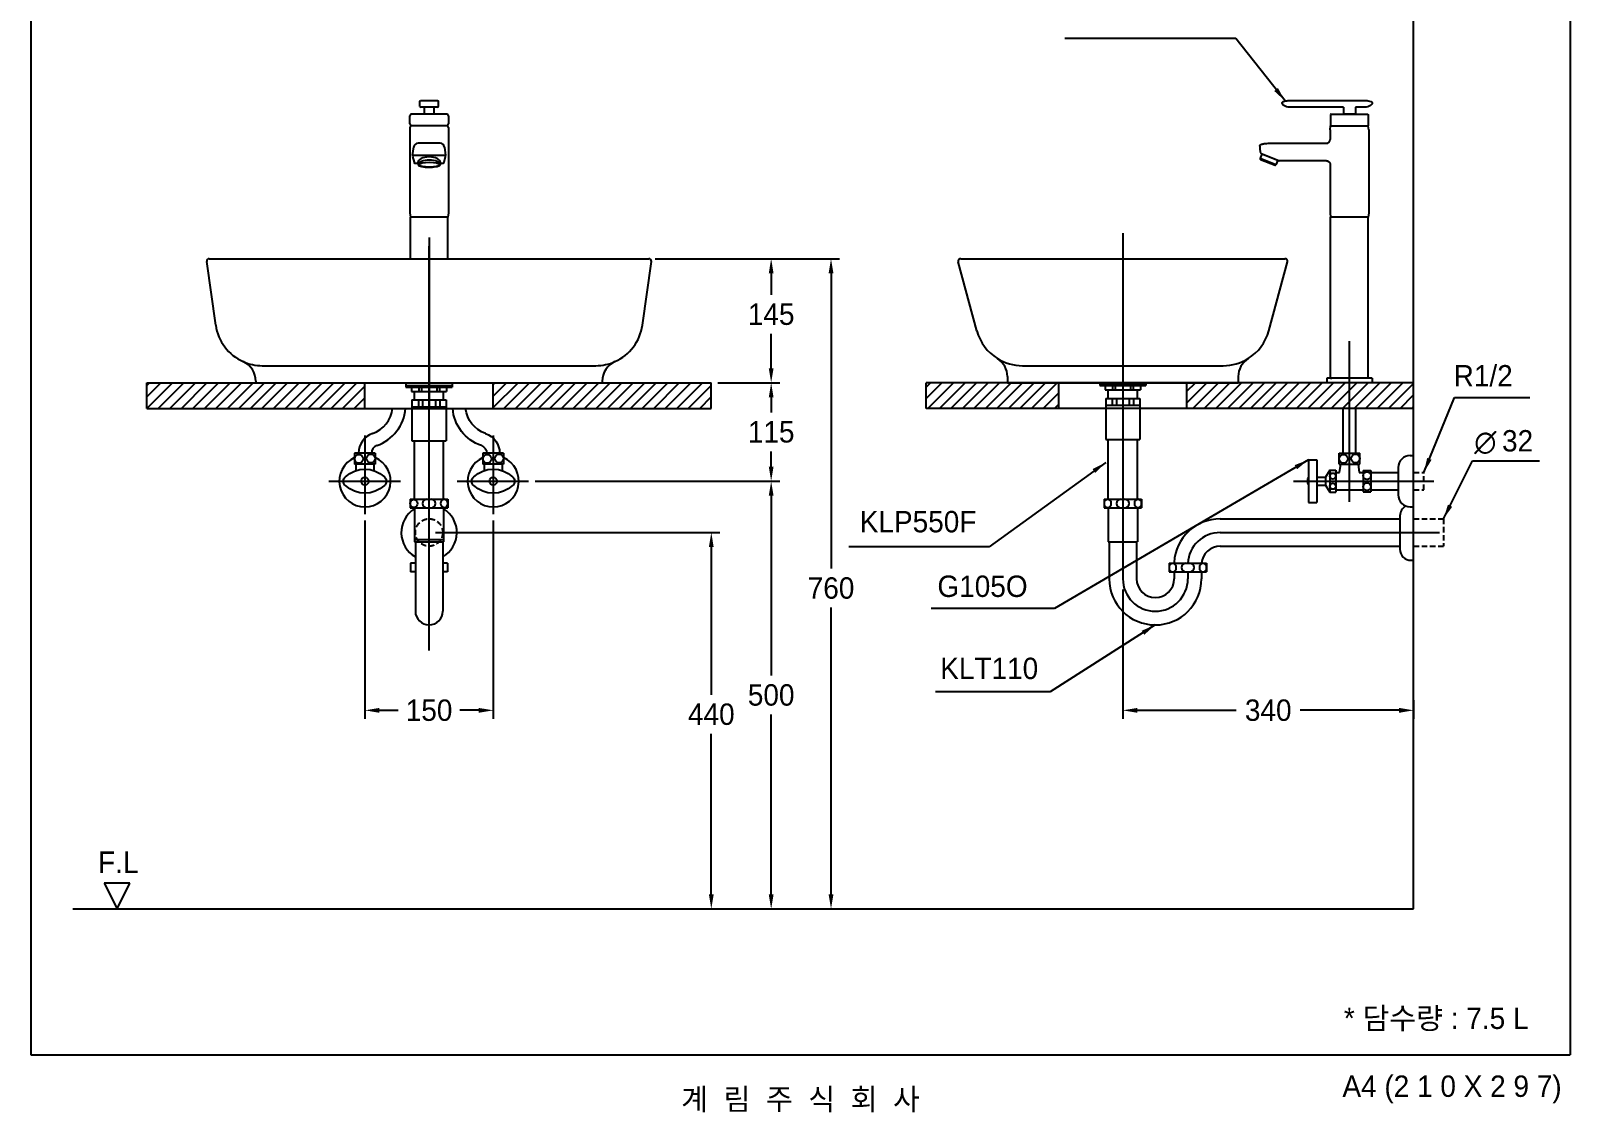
# Model space of a CAD drawing. Header units: millimetres. Extents: x 0 to 3800, y -67 to 2530.
# Drawn here: x 0 to 1800, y -67 to 1197 of the extents above; entities that cross this region are included whole.
import ezdxf
from ezdxf.enums import TextEntityAlignment as Align
from ezdxf.lldxf.tags import DXFTag

# ---------------------------------------------------------------- set-up
doc = ezdxf.new("R2010")
doc.units = ezdxf.units.MM
doc.linetypes.add('DASHED2', pattern=[9.525, 6.35, -3.175])
for name, color, linetype in [('TEXT', 7, 'Continuous'), ('내부선 및 부속', 4, 'Continuous'), ('도각라인', 255, 'Continuous'), ('외형선', 3, 'Continuous'), ('점선', 6, 'DASHED2'), ('중심선', 1, 'DASHED'), ('치수선', 7, 'Continuous')]:
    doc.layers.add(name, color=color, linetype=linetype)
doc.styles.add('140911', font='HBATANG.TTF')
doc.styles.add('____', font='')
doc.styles.add('타이틀', font='H2GTRM.TTF', dxfattribs={"height": 25})
doc.styles.get('____').set_extended_font_data('굴림')
tags = doc.linetypes.add('DASHDOT', pattern=[70, 31, -13, 13, -13]).pattern_tags.tags
tags[10:11] = [DXFTag(74, 4), DXFTag(75, 0), DXFTag(340, '0'), DXFTag(46, 0.0), DXFTag(50, 0.0), DXFTag(44, 0.0), DXFTag(45, 0.0)]
tags[8:9] = [DXFTag(74, 4), DXFTag(75, 0), DXFTag(340, '0'), DXFTag(46, 0.0), DXFTag(50, 0.0), DXFTag(44, 0.0), DXFTag(45, 0.0)]
tags[6:7] = [DXFTag(74, 4), DXFTag(75, 0), DXFTag(340, '0'), DXFTag(46, 0.0), DXFTag(50, 0.0), DXFTag(44, 0.0), DXFTag(45, 0.0)]
tags[4:5] = [DXFTag(74, 4), DXFTag(75, 0), DXFTag(340, '0'), DXFTag(46, 0.0), DXFTag(50, 0.0), DXFTag(44, 0.0), DXFTag(45, 0.0)]
tags = doc.linetypes.add('DASHED', pattern=[25.72, 12.86, -12.86]).pattern_tags.tags
tags[6:7] = [DXFTag(74, 4), DXFTag(75, 0), DXFTag(340, '0'), DXFTag(46, 0.0), DXFTag(50, 0.0), DXFTag(44, 0.0), DXFTag(45, 0.0)]
tags[4:5] = [DXFTag(74, 4), DXFTag(75, 0), DXFTag(340, '0'), DXFTag(46, 0.0), DXFTag(50, 0.0), DXFTag(44, 0.0), DXFTag(45, 0.0)]
doc.dimstyles.new('MSADIM', dxfattribs={"dimtxt": 33, "dimasz": 17, "dimexe": 10, "dimexo": 7.5, "dimgap": 10, "dimtad": 0, "dimtih": 1, "dimtoh": 1, "dimdec": 0, "dimzin": 1, "dimdsep": 46, "dimtxsty": '____', "dimcen": 11.25, "dimadec": 0, "dimazin": 0, "dimtfac": 1, "dimtdec": 0, "dimtix": 1, "dimtmove": 0, "dimatfit": 3, "dimfxl": 1, "dimtolj": 1, "dimtzin": 1, "dimarcsym": 0})
pattern_1 = [(45, (-1227.341, 6545.407), (-6.735192, 6.735192), [])]
pattern_2 = [(45, (-1270.488, 6545.407), (-6.735192, 6.735192), [])]

# ---------------------------------------------------------------- blocks, each defined once
blk = doc.blocks.new('*D51')
at = {"layer": '치수선', "color": 0, "linetype": 'Continuous', "lineweight": -2, "transparency": 16777216}
for p, q in [((730.2, 930.6), (875.7, 930.6)), ((865.7, 913.6), (865.7, 888.5)), ((865.7, 802.6), (865.7, 842.8)), ((803.2, 785.6), (875.7, 785.6))]:
    blk.add_line(p, q, dxfattribs=at)
at = {"layer": '치수선', "color": 0, "linetype": 'Continuous', "transparency": 16777216}
for points in [[(862.9, 913.6), (868.5, 913.6), (865.7, 930.6)], [(862.9, 802.6), (868.5, 802.6), (865.7, 785.6)]]:
    blk.add_solid(points, dxfattribs=at)
at = {"layer": '치수선', "color": 0, "linetype": 'Continuous', "transparency": 16777216, "insert": (865.7, 865.6), "char_height": 25, "attachment_point": 5, "style": '____'}
blk.add_mtext('\\A1;145', dxfattribs=at)
blk = doc.blocks.new('*D52')
at = {"layer": '치수선', "color": 0, "linetype": 'Continuous', "lineweight": -2, "transparency": 16777216}
for p, q in [((803.2, 785.6), (875.7, 785.6)), ((865.7, 768.6), (865.7, 751)), ((865.7, 687.6), (865.7, 705.3)), ((589.6, 670.6), (875.7, 670.6))]:
    blk.add_line(p, q, dxfattribs=at)
at = {"layer": '치수선', "color": 0, "linetype": 'Continuous', "transparency": 16777216}
for points in [[(862.9, 768.6), (868.5, 768.6), (865.7, 785.6)], [(862.9, 687.6), (868.5, 687.6), (865.7, 670.6)]]:
    blk.add_solid(points, dxfattribs=at)
at = {"layer": '치수선', "color": 0, "linetype": 'Continuous', "transparency": 16777216, "insert": (865.7, 728.1), "char_height": 25, "attachment_point": 5, "style": '____'}
blk.add_mtext('\\A1;115', dxfattribs=at)
blk = doc.blocks.new('*D53')
at = {"layer": '치수선', "color": 0, "linetype": 'Continuous', "lineweight": -2, "transparency": 16777216}
for p, q in [((589.6, 670.6), (875.7, 670.6)), ((865.7, 653.6), (865.7, 443.4)), ((865.7, 187.6), (865.7, 397.8)), ((803.2, 170.6), (875.7, 170.6))]:
    blk.add_line(p, q, dxfattribs=at)
at = {"layer": '치수선', "color": 0, "linetype": 'Continuous', "transparency": 16777216}
for points in [[(862.9, 653.6), (868.5, 653.6), (865.7, 670.6)], [(862.9, 187.6), (868.5, 187.6), (865.7, 170.6)]]:
    blk.add_solid(points, dxfattribs=at)
at = {"layer": '치수선', "color": 0, "linetype": 'Continuous', "transparency": 16777216, "insert": (865.7, 420.6), "char_height": 25, "attachment_point": 5, "style": '____'}
blk.add_mtext('\\A1;500', dxfattribs=at)
blk = doc.blocks.new('*D54')
at = {"layer": '치수선', "color": 0, "linetype": 'Continuous', "lineweight": -2, "transparency": 16777216}
for p, q in [((730.2, 930.6), (945.7, 930.6)), ((935.7, 913.6), (935.7, 568.4)), ((935.7, 187.6), (935.7, 522.8)), ((873.2, 170.6), (945.7, 170.6))]:
    blk.add_line(p, q, dxfattribs=at)
at = {"layer": '치수선', "color": 0, "linetype": 'Continuous', "transparency": 16777216}
for points in [[(932.9, 913.6), (938.5, 913.6), (935.7, 930.6)], [(932.9, 187.6), (938.5, 187.6), (935.7, 170.6)]]:
    blk.add_solid(points, dxfattribs=at)
at = {"layer": '치수선', "color": 0, "linetype": 'Continuous', "transparency": 16777216, "insert": (935.7, 545.6), "char_height": 25, "attachment_point": 5, "style": '____'}
blk.add_mtext('\\A1;760', dxfattribs=at)
blk = doc.blocks.new('*D55')
at = {"layer": '치수선', "color": 0, "linetype": 'Continuous', "lineweight": -2, "transparency": 16777216}
for p, q in [((473.2, 610.6), (805.7, 610.6)), ((795.7, 593.6), (795.7, 420.9)), ((795.7, 187.6), (795.7, 375.3)), ((645.4, 170.6), (805.7, 170.6))]:
    blk.add_line(p, q, dxfattribs=at)
at = {"layer": '치수선', "color": 0, "linetype": 'Continuous', "transparency": 16777216}
for points in [[(792.9, 593.6), (798.5, 593.6), (795.7, 610.6)], [(792.9, 187.6), (798.5, 187.6), (795.7, 170.6)]]:
    blk.add_solid(points, dxfattribs=at)
at = {"layer": '치수선', "color": 0, "linetype": 'Continuous', "transparency": 16777216, "insert": (795.7, 398.1), "char_height": 25, "attachment_point": 5, "style": '____'}
blk.add_mtext('\\A1;440', dxfattribs=at)
blk = doc.blocks.new('*D56')
at = {"layer": '치수선', "color": 0, "linetype": 'Continuous', "lineweight": -2, "transparency": 16777216}
for p, q in [((390.7, 624.6), (390.7, 392.8)), ((540.7, 624.6), (540.7, 392.8)), ((407.7, 402.8), (429.7, 402.8)), ((523.7, 402.8), (501.6, 402.8))]:
    blk.add_line(p, q, dxfattribs=at)
at = {"layer": '치수선', "color": 0, "linetype": 'Continuous', "transparency": 16777216}
for points in [[(407.7, 405.6), (407.7, 399.9), (390.7, 402.8)], [(523.7, 405.6), (523.7, 399.9), (540.7, 402.8)]]:
    blk.add_solid(points, dxfattribs=at)
at = {"layer": '치수선', "color": 0, "linetype": 'Continuous', "transparency": 16777216, "insert": (465.7, 402.8), "char_height": 25, "attachment_point": 5, "style": '____'}
blk.add_mtext('\\A1;150', dxfattribs=at)
blk = doc.blocks.new('*D57')
at = {"layer": '치수선', "color": 0, "linetype": 'Continuous', "lineweight": -2, "transparency": 16777216}
for p, q in [((1276.9, 544.1), (1276.9, 392.8)), ((1616.9, 414.5), (1616.9, 392.8)), ((1293.9, 402.8), (1409.6, 402.8)), ((1599.9, 402.8), (1484.2, 402.8))]:
    blk.add_line(p, q, dxfattribs=at)
at = {"layer": '치수선', "color": 0, "linetype": 'Continuous', "transparency": 16777216}
for points in [[(1293.9, 405.6), (1293.9, 399.9), (1276.9, 402.8)], [(1599.9, 405.6), (1599.9, 399.9), (1616.9, 402.8)]]:
    blk.add_solid(points, dxfattribs=at)
at = {"layer": '치수선', "color": 0, "linetype": 'Continuous', "transparency": 16777216, "insert": (1446.9, 402.8), "char_height": 25, "attachment_point": 5, "style": '____'}
blk.add_mtext('\\A1;340', dxfattribs=at)

msp = doc.modelspace()

# ---------------------------------------------------------------- hatches: boundary and pattern name
at = {"layer": '점선'}
h = msp.add_hatch(dxfattribs=at)
h.set_pattern_fill('ANSI31', color=256, scale=3)
h.set_pattern_definition(pattern_1)
h.paths.add_polyline_path([(390.7, 785.6), (135.7, 785.6), (135.7, 755.6), (390.7, 755.6)])
h = msp.add_hatch(dxfattribs=at)
h.set_pattern_fill('ANSI31', color=256, scale=3)
h.set_pattern_definition(pattern_1)
h.paths.add_polyline_path([(795.7, 785.6), (540.7, 785.6), (540.7, 755.6), (795.7, 755.6)])
h = msp.add_hatch(dxfattribs=at)
h.set_pattern_fill('ANSI31', color=256, scale=3)
h.set_pattern_definition(pattern_2)
h.paths.add_polyline_path([(1201.9, 785.6), (1046.9, 785.6), (1046.9, 755.6), (1201.9, 755.6)])
h = msp.add_hatch(dxfattribs=at)
h.set_pattern_fill('ANSI31', color=256, scale=3)
h.set_pattern_definition(pattern_2)
h.paths.add_polyline_path([(1616.9, 785.6), (1351.9, 785.6), (1351.9, 755.6), (1616.9, 755.6)])

# ---------------------------------------------------------------- linework, layer by layer
at = {"layer": '내부선 및 부속', "linetype": 'Continuous'}
for p, q in [((486.3, 1099.6), (445.3, 1099.6)), ((455, 1108.7), (455, 1114.4)), ((455.8, 1115.5), (475.5, 1115.5)), ((475.5, 1107.7), (456, 1107.7)), ((459.9, 1107.7), (459.9, 1099.7)), ((471.5, 1099.7), (459.9, 1099.7)), ((471.5, 1099.7), (471.5, 1107.7)), ((476.5, 1114.4), (476.5, 1108.7)), ((1534.8, 1107.7), (1471.7, 1107.7)), ((1520.4, 1099.6), (1519.9, 1099.1)), ((1519.9, 1099.1), (1519.9, 1086.1)), ((1520.4, 1099.6), (1563.4, 1099.6)), ((1534.8, 1107.7), (1534.8, 1099.7)), ((1549, 1099.7), (1534.8, 1099.7)), ((1537.9, 1099.7), (1535.3, 1099.7)), ((1540.1, 1099.7), (1543.7, 1099.7)), ((1546.9, 1099.7), (1545.9, 1099.7)), ((1559.9, 1107.7), (1549, 1107.7)), ((1549, 1107.7), (1549, 1099.7)), ((1556.9, 1099.6), (1557.4, 1099.6)), ((1563.4, 1099.6), (1563.9, 1099.1)), ((1563.9, 1099.1), (1563.9, 1086.1)), ((443.3, 1088.1), (443.3, 1097.6)), ((443.3, 1084.1), (443.3, 984.1)), ((486.3, 1086.1), (445.3, 1086.1)), ((488.3, 1097.6), (488.3, 1088.1)), ((488.3, 1084.1), (488.3, 984.1)), ((1519.4, 1081.1), (1519.9, 1086.1)), ((1519.4, 1081.1), (1519.4, 1070)), ((1519.9, 1086.1), (1563.9, 1086.1)), ((1564.4, 1081.1), (1563.9, 1086.1)), ((1564.4, 1081.1), (1564.4, 984.1)), ((478.7, 1065.5), (452.8, 1065.5)), ((1487.8, 1065.5), (1514.9, 1065.5)), ((446.5, 1051.4), (447.9, 1061.2)), ((484.8, 1051.4), (446.5, 1051.4)), ((446.5, 1050.2), (448.1, 1043.3)), ((484.2, 1051.4), (447.7, 1051.4)), ((483.4, 1043.3), (485, 1050.2)), ((483.6, 1061.1), (484.8, 1051.4)), ((1439.6, 1053.2), (1437.4, 1047.7)), ((1455.9, 1040.2), (1437.4, 1047.7)), ((1437.8, 1046.7), (1454.9, 1039.8)), ((1438.5, 1053.6), (1459.2, 1045.3)), ((1439.6, 1053.2), (1458.1, 1045.7)), ((1458.1, 1045.7), (1455.9, 1040.2)), ((1461, 1045), (1461, 1045)), ((1461, 1045), (1461, 1045)), ((1514.9, 1045), (1461, 1045)), ((1514.9, 1045), (1514.9, 1045)), ((449.2, 1042.3), (452.7, 1042.3)), ((479, 1042.3), (482.2, 1042.3)), ((1519.4, 1040.5), (1519.4, 984.1)), ((443.3, 984.1), (443.8, 979.1)), ((487.8, 979.1), (443.8, 979.1)), ((443.8, 930.6), (443.8, 979.1)), ((488.3, 984.1), (487.8, 979.1)), ((487.8, 930.6), (487.8, 979.1)), ((1519.4, 984.1), (1519.9, 979.1)), ((1563.9, 979.1), (1519.9, 979.1)), ((1519.9, 791.1), (1519.9, 979.1)), ((1564.4, 984.1), (1563.9, 979.1)), ((1563.9, 791.1), (1563.9, 979.1)), ((270.7, 805.6), (660.7, 805.6)), ((1159.4, 805.6), (1394.4, 805.6)), ((438.7, 785.6), (438.7, 780.6)), ((438.7, 782.6), (492.7, 782.6)), ((438.7, 780.6), (492.7, 780.6)), ((445.2, 780.6), (445.2, 775.6)), ((445.2, 775.6), (486.2, 775.6)), ((448.7, 765.6), (448.7, 775.6)), ((453.7, 780.6), (453.7, 775.6)), ((456.7, 780.6), (456.7, 775.6)), ((474.7, 780.6), (474.7, 775.6)), ((477.7, 780.6), (477.7, 775.6)), ((482.7, 765.6), (482.7, 775.6)), ((486.2, 780.6), (486.2, 775.6)), ((492.7, 785.6), (492.7, 780.6)), ((1249.9, 785.6), (1249.9, 782.3)), ((1249.9, 784.3), (1303.9, 784.3)), ((1249.9, 782.3), (1303.9, 782.3)), ((1256.4, 782.3), (1256.4, 777.3)), ((1256.4, 777.3), (1297.4, 777.3)), ((1259.9, 767.3), (1259.9, 777.3)), ((1264.9, 782.3), (1264.9, 777.3)), ((1267.9, 782.3), (1267.9, 777.3)), ((1285.9, 782.3), (1285.9, 777.3)), ((1288.9, 782.3), (1288.9, 777.3)), ((1293.9, 767.3), (1293.9, 777.3)), ((1297.4, 782.3), (1297.4, 777.3)), ((1303.9, 785.6), (1303.9, 782.3)), ((1515.4, 791.1), (1515.4, 785.6)), ((1568.4, 791.1), (1515.4, 791.1)), ((1519.9, 791.1), (1521.4, 791.1)), ((1562.4, 791.1), (1562.4, 791.1)), ((1563.9, 791.1), (1562.4, 791.1)), ((1568.4, 791.1), (1568.4, 785.6)), ((445.7, 765.6), (445.7, 717.6)), ((445.7, 765.6), (485.7, 765.6)), ((445.7, 757.6), (485.7, 757.6)), ((448.7, 757.6), (482.7, 757.6)), ((453.2, 765.6), (453.2, 757.6)), ((458.2, 765.6), (458.2, 757.6)), ((473.2, 765.6), (473.2, 757.6)), ((478.2, 765.6), (478.2, 757.6)), ((485.7, 765.6), (485.7, 720.9)), ((1256.9, 767.3), (1256.9, 719.3)), ((1256.9, 767.3), (1296.9, 767.3)), ((1256.9, 759.3), (1296.9, 759.3)), ((1259.9, 759.3), (1293.9, 759.3)), ((1264.4, 767.3), (1264.4, 759.3)), ((1269.4, 767.3), (1269.4, 759.3)), ((1284.4, 767.3), (1284.4, 759.3)), ((1289.4, 767.3), (1289.4, 759.3)), ((1296.9, 767.3), (1296.9, 719.3)), ((1534.4, 703.4), (1534.4, 755.6)), ((1549.4, 703.4), (1549.4, 755.6)), ((485.7, 720.9), (485.7, 717.6)), ((378.7, 703.4), (378.7, 690.4)), ((402.7, 703.4), (378.7, 703.4)), ((402.7, 703.4), (402.7, 690.4)), ((445.7, 717.6), (485.7, 717.6)), ((448.7, 649.6), (448.7, 717.6)), ((482.7, 649.6), (482.7, 717.6)), ((528.7, 703.4), (528.7, 690.4)), ((552.7, 703.4), (528.7, 703.4)), ((552.7, 703.4), (552.7, 690.4)), ((1256.9, 719.3), (1296.9, 719.3)), ((1259.9, 649.6), (1259.9, 719.3)), ((1293.9, 649.6), (1293.9, 719.3)), ((1529.9, 703.4), (1553.9, 703.4)), ((1529.9, 690.4), (1529.9, 703.4)), ((1553.9, 690.4), (1553.9, 703.4)), ((402.7, 690.4), (378.7, 690.4)), ((380.2, 690.4), (380.2, 682.9)), ((401.2, 690.4), (401.2, 682.9)), ((552.7, 690.4), (528.7, 690.4)), ((530.2, 690.4), (530.2, 682.9)), ((551.2, 690.4), (551.2, 682.9)), ((1493.9, 695.6), (1493.9, 645.6)), ((1493.9, 695.6), (1503.9, 695.6)), ((1503.9, 695.6), (1503.9, 645.6)), ((1529.9, 690.4), (1553.9, 690.4)), ((1530.4, 680.9), (1531.9, 690.4)), ((1551.9, 690.4), (1553.4, 680.9)), ((1598.9, 686.6), (1598.9, 654.6)), ((1612.9, 700.6), (1616.9, 700.6)), ((1503.9, 675.4), (1513.9, 675.4)), ((1518.9, 683.6), (1513.9, 675.4)), ((1513.9, 675.4), (1513.9, 665.9)), ((1518.9, 683.6), (1518.9, 657.6)), ((1518.9, 683.6), (1525.9, 683.6)), ((1525.9, 683.6), (1525.9, 657.6)), ((1525.9, 680.9), (1530.4, 680.9)), ((1553.4, 680.9), (1557.9, 680.9)), ((1557.9, 683.1), (1557.9, 658.1)), ((1557.9, 683.1), (1566.9, 683.1)), ((1566.9, 683.1), (1566.9, 658.1)), ((1566.9, 680.9), (1598.9, 680.9)), ((443.7, 649.6), (487.7, 649.6)), ((443.7, 649.6), (443.7, 639.6)), ((487.7, 649.6), (487.7, 639.6)), ((1254.9, 649.6), (1298.9, 649.6)), ((1254.9, 649.6), (1254.9, 639.6)), ((1298.9, 649.6), (1298.9, 639.6)), ((1503.9, 665.9), (1513.9, 665.9)), ((1513.9, 665.9), (1518.9, 657.6)), ((1518.9, 657.6), (1525.9, 657.6)), ((1525.9, 660.4), (1557.9, 660.4)), ((1557.9, 658.1), (1566.9, 658.1)), ((1566.9, 660.4), (1598.9, 660.4)), ((443.7, 639.6), (487.7, 639.6)), ((448.7, 639.6), (448.7, 599.6)), ((482.7, 639.6), (482.7, 599.6)), ((1254.9, 639.6), (1298.9, 639.6)), ((1259.9, 639.6), (1259.9, 599.6)), ((1293.9, 639.6), (1293.9, 599.6)), ((1493.9, 645.6), (1503.9, 645.6)), ((1600.9, 630.1), (1600.9, 594.6)), ((1612.9, 640.6), (1616.9, 640.6)), ((1390.8, 626.6), (1600.9, 626.6)), ((448.7, 602.6), (482.7, 602.6)), ((448.7, 599.6), (482.7, 599.6)), ((449.7, 599.6), (449.7, 518.6)), ((481.7, 599.6), (481.7, 518.6)), ((1259.9, 599.6), (1293.9, 599.6)), ((1260.9, 599.6), (1260.9, 556.6)), ((1292.9, 599.6), (1292.9, 556.6)), ((1390.8, 594.6), (1600.9, 594.6)), ((1600.9, 594.6), (1600.9, 591.1)), ((1613.9, 578.1), (1616.9, 578.1)), ((443.9, 574.6), (443.9, 564.6)), ((449.7, 574.6), (443.9, 574.6)), ((449.7, 564.6), (443.9, 564.6)), ((487.4, 574.6), (481.7, 574.6)), ((487.4, 564.6), (481.7, 564.6)), ((487.4, 574.6), (487.4, 564.6)), ((1330.9, 574.6), (1374.9, 574.6)), ((1330.9, 574.6), (1330.9, 564.6)), ((1330.9, 564.6), (1374.9, 564.6)), ((1336.9, 574.6), (1336.9, 575.7)), ((1336.9, 564.6), (1336.9, 556.6)), ((1368.9, 564.6), (1368.9, 556.6)), ((1374.9, 574.6), (1374.9, 564.6))]:
    msp.add_line(p, q, dxfattribs=at)
at = {"layer": '내부선 및 부속', "linetype": 'Continuous', "flags": 128}
for points in [[(526.9, 712.2, -0.300072), (493.3, 755.6)], [(531.7, 726.4, -0.291161), (508.4, 755.6)], [(531.7, 726.4, -0.321708), (548.2, 703.4)], [(526.9, 712.2, -0.323088), (533.2, 703.4)], [(367.9, 675.8, -0.388889), (413.4, 675.8)], [(517.9, 675.8, -0.388889), (563.4, 675.8)], [(367.9, 665.4, -0.44), (367.9, 675.8)], [(413.4, 675.8, -0.44), (413.4, 665.4)], [(517.9, 665.4, -0.44), (517.9, 675.8)], [(563.4, 675.8, -0.44), (563.4, 665.4)], [(413.4, 665.4, -0.388889), (367.9, 665.4)], [(447.9, 639.7, -0.859727), (447.9, 649.5)], [(447.9, 649.5, -0.859727), (447.9, 639.7)], [(563.4, 665.4, -0.388889), (517.9, 665.4)]]:
    msp.add_lwpolyline(points, format="xyb", dxfattribs=at)
at = {"layer": '내부선 및 부속', "linetype": 'Continuous'}
for centre, radius in [((397.7, 697), 5), ((547.7, 697), 5), ((1548.9, 697), 5), ((383.7, 696.8), 5), ((533.7, 696.8), 5), ((1534.9, 696.8), 5), ((390.7, 670.6), 4.5), ((540.7, 670.6), 4.5), ((1522.4, 676.6), 3.5), ((1522.4, 664.6), 3.5), ((1562.4, 677.1), 4.5), ((1562.4, 664.1), 4.5)]:
    msp.add_circle(centre, radius, dxfattribs=at)
for centre, radius, start, end in [((445.3, 1097.6), 2, 90, 180), ((456, 1108.7), 1, 180, 270), ((475.5, 1108.7), 1, 270, 0), ((486.3, 1097.6), 2, 0, 90), ((445.3, 1088.1), 2, 180, 270), ((445.3, 1084.1), 2, 90, 180), ((486.3, 1088.1), 2, 270, 0), ((486.3, 1084.1), 2, 0.0003, 90), ((452.8, 1060.5), 5, 90, 172.2348), ((478.7, 1060.5), 5, 7.0132, 90), ((1514.9, 1070), 4.5, 270.0001, 359.9999), ((1438.1, 1047.4), 0.8, 158, 248), ((1439, 1054.7), 1.2, 195.3752, 247.8823), ((1455.2, 1040.5), 0.8, 248, 338), ((270.7, 860.6), 55, 246.0305, 270), ((660.7, 860.6), 55, 270, 293.9695), ((1159.4, 860.6), 55, 237.91, 270), ((1394.4, 860.6), 55, 270, 302.09), ((388.4, 759.4), 34.8, 288.8443, 353.7782), ((388.4, 759.4), 49.8, 288.8443, 355.6564), ((407.5, 703.4), 24.3, 108.8443, 180.1778), ((407.5, 703.4), 9.31, 108.8443, 180.4644), ((390.7, 670.6), 30, 113.5782, 66.4218), ((540.7, 670.6), 30, 113.5782, 66.4218), ((1612.9, 686.6), 14, 90, 180), ((1500.3, 670.6), 7.84, 144.9654, 215.0346), ((463.2, 644.6), 5, 90, 270), ((468.2, 644.6), 5, 270, 90), ((484.2, 644.6), 5, 98.6269, 261.3731), ((482.7, 644.6), 5, 278.6269, 81.3731), ((1259.9, 644.6), 5, 98.6269, 261.3731), ((1258.4, 644.6), 5, 278.6269, 81.3731), ((1274.4, 644.6), 5, 90, 270), ((1279.4, 644.6), 5, 270, 90), ((1295.4, 644.6), 5, 98.6269, 261.3731), ((1293.9, 644.6), 5, 278.6269, 81.3731), ((1612.9, 654.6), 14, 180, 270), ((465.7, 610.6), 32.5, 121.5389, 240.5076), ((465.7, 610.6), 32.5, 299.4924, 58.4611), ((1613.9, 630.1), 13, 118.0816, 180), ((1390.8, 572.6), 54, 90.0006, 176.6714), ((1390.8, 572.6), 22, 90.0009, 174.7841), ((1613.9, 591.1), 13, 180, 270), ((1335.9, 569.6), 5, 98.6269, 261.3731), ((1334.4, 569.6), 5, 278.6269, 81.3731), ((1350.4, 569.6), 5, 90, 270), ((1355.4, 569.6), 5, 270, 90), ((1371.4, 569.6), 5, 98.6269, 261.3731), ((1369.9, 569.6), 5, 278.6269, 81.3731), ((1314.9, 556.6), 54, 180, 0), ((1314.9, 556.6), 22, 180, 0), ((465.7, 518.6), 16, 180, 0)]:
    msp.add_arc(centre, radius, start, end, dxfattribs=at)
for points in [[(455, 1114.4), (455, 1115.1), (455.4, 1115.5), (455.8, 1115.5)], [(475.5, 1115.5), (476.1, 1115.5), (476.5, 1115.1), (476.5, 1114.4)], [(447.7, 1051.4), (446.9, 1051.4), (446.3, 1050.6), (446.5, 1050.2)], [(485, 1050.2), (485.2, 1050.6), (484.6, 1051.4), (484.2, 1051.4)], [(448.1, 1043.3), (448.1, 1042.9), (448.5, 1042.3), (449.2, 1042.3)], [(482.2, 1042.3), (482.8, 1042.3), (483.2, 1042.9), (483.4, 1043.3)]]:
    msp.add_open_spline(points, degree=3, dxfattribs=at)
for points, knots in [([(1463.2, 1113), (1463.2, 1113.2), (1463.4, 1113.6), (1464, 1114), (1464.7, 1114.4), (1465.5, 1114.7), (1466.3, 1114.9), (1467.2, 1115.1), (1468.1, 1115.2), (1469, 1115.3), (1469.9, 1115.4), (1470.8, 1115.4), (1471.4, 1115.5), (1471.7, 1115.5)], [0, 0, 0, 0, 0.062574, 0.137777, 0.222772, 0.313755, 0.407995, 0.504309, 0.602048, 0.700816, 0.800237, 0.90008, 1, 1, 1, 1]), ([(1471.7, 1107.7), (1470.6, 1107.7), (1468.9, 1107.9), (1466.7, 1108.7), (1465.1, 1109.6), (1463.7, 1110.9), (1463.2, 1112.3), (1463.2, 1113)], [0, 0, 0, 0, 0.3117, 0.471079, 0.633976, 0.809504, 1, 1, 1, 1]), ([(1471.7, 1115.5), (1488.1, 1115.5), (1512.7, 1115.5), (1541.4, 1115.5), (1554.2, 1115.5), (1559.3, 1115.5), (1561.4, 1115.5), (1563.9, 1115.2), (1566.3, 1114.7), (1567.8, 1114), (1568.4, 1113.3), (1568.4, 1113)], [0, 0, 0, 0, 0.504918, 0.757377, 0.883606, 0.899385, 0.915159, 0.946434, 0.976348, 0.989683, 1, 1, 1, 1]), ([(1568.4, 1113), (1568.4, 1112.3), (1568, 1111), (1566.2, 1109.2), (1563.4, 1108), (1561, 1107.7), (1559.9, 1107.7)], [0, 0, 0, 0, 0.174343, 0.365698, 0.687821, 1, 1, 1, 1]), ([(1436.9, 1062.3), (1436.9, 1062.4), (1436.9, 1062.5), (1437, 1062.8), (1437.1, 1063.2), (1437.8, 1063.8), (1438.9, 1064.4), (1440.5, 1064.9), (1442.6, 1065.3), (1445.3, 1065.5), (1448.6, 1065.5), (1451.9, 1065.5), (1456.2, 1065.5), (1463.8, 1065.5), (1474.7, 1065.5), (1483.4, 1065.5), (1487.8, 1065.5)], [0, 0, 0, 0, 0.003918, 0.007733, 0.015082, 0.029504, 0.058842, 0.089185, 0.12039, 0.1835, 0.2468, 0.309569, 0.372335, 0.497866, 0.748934, 1, 1, 1, 1]), ([(1436.9, 1062.3), (1436.9, 1061.7), (1436.9, 1060.7), (1437, 1059.4), (1437.1, 1058.4), (1437.2, 1057.6), (1437.3, 1057), (1437.4, 1056.4), (1437.5, 1055.6), (1437.7, 1054.9), (1437.8, 1054.5), (1437.8, 1054.4)], [0, 0, 0, 0, 0.240459, 0.365907, 0.504625, 0.599981, 0.649894, 0.749649, 0.836984, 0.945658, 1, 1, 1, 1]), ([(465.8, 1049.6), (473.1, 1049.6), (479, 1046.5), (479, 1043.1), (479, 1043.1), (479, 1040.8), (479, 1040.8), (479, 1038.4), (470.4, 1037.6), (466, 1037.6), (466, 1037.6), (465.8, 1037.6), (465.8, 1037.6), (465.6, 1037.6), (465.6, 1037.6), (465.4, 1037.6), (461.1, 1037.6), (453, 1038.2), (452.8, 1040.6), (452.8, 1040.6), (452.6, 1043.1), (452.6, 1043.1), (452.6, 1046.5), (458.5, 1049.6), (465.8, 1049.6)], [0, 0, 0, 0, 0.125, 0.125, 0.125, 0.25, 0.25, 0.25, 0.375, 0.375, 0.375, 0.5, 0.5, 0.5, 0.625, 0.625, 0.625, 0.75, 0.75, 0.75, 0.875, 0.875, 0.875, 1, 1, 1, 1]), ([(466, 1045.9), (473.1, 1045.9), (479, 1043.5), (479, 1041), (479, 1038.8), (473.1, 1037.6), (466, 1037.6), (458.9, 1037.6), (452.8, 1038.4), (452.8, 1040.6), (452.8, 1043.1), (458.9, 1045.9), (466, 1045.9)], [0, 0, 0, 0, 0.25, 0.25, 0.25, 0.5, 0.5, 0.5, 0.75, 0.75, 0.75, 1, 1, 1, 1]), ([(1459.2, 1045.3), (1459.2, 1045.3), (1459.3, 1045.2), (1459.4, 1045.2), (1459.5, 1045.2), (1459.5, 1045.2)], [0, 0, 0, 0, 0.322795, 0.658495, 1, 1, 1, 1]), ([(1459.5, 1045.2), (1459.5, 1045.2), (1459.6, 1045.1), (1459.7, 1045.1), (1459.8, 1045.1), (1459.8, 1045.1)], [0, 0, 0, 0, 0.346349, 0.680293, 1, 1, 1, 1]), ([(1461, 1045), (1461, 1045), (1460.7, 1045), (1460.5, 1045), (1460, 1045.1), (1459.8, 1045.1)], [0, 0, 0, 0, 0.10496, 0.426937, 1, 1, 1, 1]), ([(1514.9, 1045), (1515.1, 1045), (1515.4, 1045), (1515.8, 1044.9), (1516, 1044.9), (1516.2, 1044.8), (1516.4, 1044.7), (1516.7, 1044.6), (1516.9, 1044.5), (1517.1, 1044.4), (1517.3, 1044.3), (1517.6, 1044.1), (1517.7, 1044), (1518, 1043.8), (1518.1, 1043.6), (1518.3, 1043.4), (1518.5, 1043.2), (1518.6, 1043), (1518.7, 1042.8), (1518.9, 1042.6), (1519, 1042.4), (1519.1, 1042.1), (1519.2, 1041.9), (1519.2, 1041.7), (1519.3, 1041.5), (1519.3, 1041.2), (1519.4, 1040.9), (1519.4, 1040.6), (1519.4, 1040.5)], [0, 0, 0, 0, 0.09535, 0.114792, 0.158679, 0.181318, 0.227451, 0.250676, 0.29787, 0.32156, 0.369553, 0.39357, 0.442074, 0.466268, 0.514971, 0.539186, 0.587771, 0.611849, 0.660005, 0.683794, 0.731224, 0.754583, 0.801016, 0.823818, 0.868935, 0.890357, 0.934424, 1, 1, 1, 1]), ([(466, 1037.6), (472.7, 1037.6), (478.1, 1038.8), (478.1, 1040.4), (478.1, 1042.1), (472.7, 1043.3), (466, 1043.3), (459.5, 1043.3), (454, 1042.1), (454, 1040.4), (454, 1038.8), (459.5, 1037.6), (466, 1037.6)], [0, 0, 0, 0, 0.25, 0.25, 0.25, 0.5, 0.5, 0.5, 0.75, 0.75, 0.75, 1, 1, 1, 1]), ([(466, 1037.6), (472.7, 1037.6), (478.1, 1038.8), (478.1, 1040.4), (478.1, 1042.1), (472.7, 1043.3), (466, 1043.3), (459.5, 1043.3), (454, 1042.1), (454, 1040.4), (454, 1038.8), (459.5, 1037.6), (466, 1037.6)], [0, 0, 0, 0, 0.25, 0.25, 0.25, 0.5, 0.5, 0.5, 0.75, 0.75, 0.75, 1, 1, 1, 1])]:
    msp.add_open_spline(points, degree=3, knots=knots, dxfattribs=at)
at = {"layer": '도각라인', "color": 7}
for p, q in [((0, 2530), (0, 0)), ((1800, 2530), (1800, 0)), ((0, 0), (1800, 0))]:
    msp.add_line(p, q, dxfattribs=at)
at = {"layer": '외형선', "linetype": 'Continuous'}
for p, q in [((1616.9, 170.6), (1616.9, 1270.6)), ((216.2, 852.9), (205.7, 927.2)), ((208.7, 930.6), (722.7, 930.6)), ((715.1, 852.9), (725.6, 927.2)), ((1106.3, 846.2), (1084.5, 926.8)), ((1087.4, 930.6), (1466.4, 930.6)), ((1447.5, 846.2), (1469.3, 926.8)), ((1141.9, 792.8), (1141.9, 785.6)), ((1411.9, 792.8), (1411.9, 785.6)), ((1411.9, 792.8), (1411.9, 785.6)), ((135.7, 785.6), (515.7, 785.6)), ((135.7, 755.6), (135.7, 785.6)), ((263.2, 787.5), (263.2, 785.6)), ((263.2, 785.6), (795.7, 785.6)), ((390.7, 755.6), (390.7, 785.6)), ((540.7, 755.6), (540.7, 785.6)), ((668.2, 787.5), (668.2, 785.6)), ((795.7, 755.6), (795.7, 785.6)), ((1616.9, 785.6), (1046.9, 785.6)), ((1046.9, 755.6), (1046.9, 785.6)), ((1141.9, 789.6), (1141.9, 785.6)), ((1141.9, 785.6), (1411.9, 785.6)), ((1201.9, 755.6), (1201.9, 785.6)), ((1351.9, 755.6), (1351.9, 785.6)), ((135.7, 755.6), (795.7, 755.6)), ((1616.9, 755.6), (1046.9, 755.6)), ((115.9, 200.6), (85.9, 200.6)), ((85.9, 200.6), (100.9, 170.6)), ((100.9, 170.6), (115.9, 200.6)), ((49, 170.6), (1616.9, 170.6))]:
    msp.add_line(p, q, dxfattribs=at)
for centre, radius, start, end in [((208.7, 927.6), 3, 90, 188.055), ((722.7, 927.6), 3, 351.945, 90), ((1087.4, 927.6), 3, 90, 195.1413), ((1466.4, 927.6), 3, 344.8587, 90), ((270.7, 860.6), 55, 188.055, 246.0305), ((660.7, 860.6), 55, 293.9695, 351.945), ((1159.4, 860.6), 55, 195.1413, 237.91), ((1394.4, 860.6), 55, 302.09, 344.8587), ((238.2, 787.5), 25, 0, 66.0305), ((693.2, 787.5), 25, 113.9695, 180), ((1116.9, 792.8), 25, 0, 57.91), ((1436.9, 792.8), 25, 122.09, 180)]:
    msp.add_arc(centre, radius, start, end, dxfattribs=at)
at = {"layer": '점선'}
for p, q in [((1616.9, 680.9), (1628.9, 680.9)), ((1628.9, 660.4), (1628.9, 680.9)), ((1616.9, 660.4), (1628.9, 660.4)), ((1616.9, 626.6), (1651.9, 626.6)), ((1651.9, 626.6), (1651.9, 594.6)), ((1616.9, 594.6), (1651.9, 594.6))]:
    msp.add_line(p, q, dxfattribs=at)
msp.add_circle((465.7, 610.6), 16, dxfattribs=at)
at = {"layer": '중심선', "linetype": 'DASHDOT'}
for p, q in [((465.7, 955.6), (465.7, 755.6)), ((1276.9, 960.6), (1276.9, 556.6)), ((465.7, 472.6), (465.7, 945.1)), ((1541.9, 646.3), (1541.9, 834.4)), ((390.7, 724), (390.7, 632.1)), ((540.7, 724), (540.7, 632.1)), ((348.6, 670.6), (432.1, 670.6)), ((498.6, 670.6), (582.1, 670.6)), ((1476.5, 670.6), (1640.5, 670.6)), ((1390.8, 610.6), (1647.2, 610.6)), ((1352.9, 564.6), (1352.9, 556.6))]:
    msp.add_line(p, q, dxfattribs=at)
for centre, start, end in [((1390.8, 572.6), 89.9996, 176.983), ((1314.9, 556.6), 180, 0)]:
    msp.add_arc(centre, 38, start, end, dxfattribs=at)

# ---------------------------------------------------------------- texts
at = {"layer": 'TEXT', "style": '타이틀'}
msp.add_text('F.L', height=25, dxfattribs=at).set_placement((102.4, 225.3), align=Align.MIDDLE)
for s, p in [('* 담수량 : 7.5 L', (1643.3, 42.9)), ('계  림  주  식  회  사', (900, -51.7))]:
    msp.add_text(s, height=25, dxfattribs=at).set_placement(p, align=Align.MIDDLE_CENTER)
msp.add_text('A4 (2 1 0 X 2 9 7)', height=25, dxfattribs=at).set_placement((1790, -36.5), align=Align.MIDDLE_RIGHT)
at = {"layer": 'TEXT', "char_height": 25, "width": 380.447, "attachment_point": 1, "line_spacing_factor": 0.963855, "style": '타이틀'}
for s, insert in [('\\A1;KLP550F', (969.3, 635.8)), ('\\A1;G105O', (1060.1, 560.3)), ('\\A1;KLT110', (1063.4, 464.3))]:
    msp.add_mtext(s, dxfattribs=dict(at, insert=insert))
at = {"layer": '치수선'}
for s, style, p in [('∅', '140911', (1687.8, 703.8)), ('32', '타이틀', (1720.3, 705.3))]:
    msp.add_text(s, height=25, dxfattribs=dict(at, style=style)).set_placement(p)
at = {"layer": '치수선', "insert": (1663.7, 806.3), "char_height": 25, "width": 380.447, "attachment_point": 1, "line_spacing_factor": 0.963855, "style": '타이틀'}
msp.add_mtext('\\A1;R1/2', dxfattribs=at)

# ---------------------------------------------------------------- dimensions: what is measured, and where the dimension line sits
at = {"layer": '치수선', "linetype": 'Continuous'}
for base, p1, p2, picture, middle in [((865.7, 785.6), (722.7, 930.6), (795.7, 785.6), '*D51', (865.7, 865.6)), ((935.7, 170.6), (722.7, 930.6), (865.7, 170.6), '*D54', (935.7, 545.6)), ((795.7, 170.6), (465.7, 610.6), (637.9, 170.6), '*D55', (795.7, 398.1))]:
    dim = msp.add_linear_dim(base=base, p1=p1, p2=p2, angle=90, dimstyle='MSADIM', override={"dimtxt": 25}, dxfattribs=at)
    dim.commit()
    dim.dimension.update_dxf_attribs({"geometry": picture, "text_midpoint": middle, "dimtype": 160})
for base, p1, p2, picture, middle in [((865.7, 670.6), (795.7, 785.6), (582.1, 670.6), '*D52', (865.7, 728.1)), ((865.7, 170.6), (582.1, 670.6), (795.7, 170.6), '*D53', (865.7, 420.6))]:
    dim = msp.add_linear_dim(base=base, p1=p1, p2=p2, angle=90, dimstyle='MSADIM', override={"dimtxt": 25}, dxfattribs=at)
    dim.commit()
    dim.dimension.update_dxf_attribs({"geometry": picture, "text_midpoint": middle})
dim = msp.add_linear_dim(base=(540.7, 402.8), p1=(390.7, 632.1), p2=(540.7, 632.1), dimstyle='MSADIM', override={"dimtxt": 25}, dxfattribs=at)
dim.commit()
dim.dimension.update_dxf_attribs({"geometry": '*D56', "text_midpoint": (465.7, 402.8), "dimtype": 160})
dim = msp.add_linear_dim(base=(1616.9, 402.8), p1=(1276.9, 551.6), p2=(1616.9, 422), dimstyle='MSADIM', override={"dimtxt": 25}, dxfattribs=at)
dim.commit()
dim.dimension.update_dxf_attribs({"geometry": '*D57', "text_midpoint": (1446.9, 402.8)})

# ---------------------------------------------------------------- leaders
for points in [[(1466.6, 1115), (1409.2, 1188.1), (1209.2, 1188.1)], [(1256.9, 692.5), (1120.6, 593.9), (956.6, 593.9)], [(1493.9, 695.6), (1196.8, 521.8), (1052.6, 521.8)], [(1314.8, 502.6), (1192.1, 424.4), (1057.8, 424.4)]]:
    msp.add_leader(points, dimstyle='MSADIM', override={"dimtxt": 25}, dxfattribs=at)
at = {"layer": '치수선'}
for points in [[(1628.9, 680.9), (1664.6, 768.5), (1752.8, 768.5)], [(1651.9, 626.7), (1685.6, 694.3), (1763.9, 694.3)]]:
    msp.add_leader(points, dimstyle='MSADIM', override={"dimtxt": 25}, dxfattribs=at)

doc.saveas('drawing.dxf')
